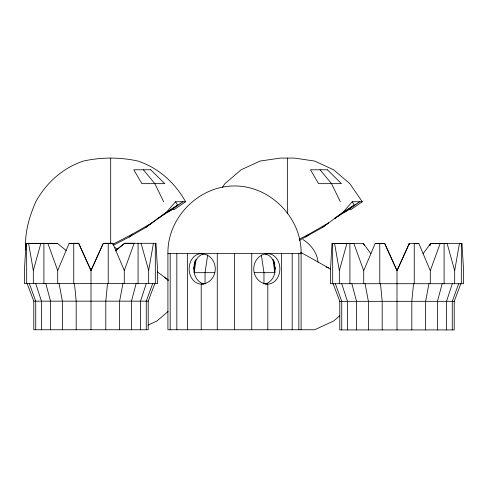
<?xml version="1.0" encoding="UTF-8"?>
<svg xmlns="http://www.w3.org/2000/svg" width="488" height="488" viewBox="0 0 488 488"><rect width="100%" height="100%" fill="white"/><g stroke="black" fill="none" stroke-linecap="round" stroke-linejoin="round"><path stroke-width="0.73" d="M73.761 283.552L73.761 243.335L78.684 243.335L90.994 270.505L90.994 329.754M108.226 283.552L108.232 243.323L103.31 243.317L90.994 270.505L78.684 243.335L69.162 243.335L57.694 270.505L57.7 283.552M379.774 283.711L379.774 243.5L384.703 243.512L397.006 270.663L397.006 329.918M414.245 283.711L414.245 243.481L418.826 243.481L430.3 270.663L430.306 283.711M363.712 283.711L363.712 270.663L353.867 243.512L332.023 243.506L330.413 270.663L330.413 283.711L463.6 283.711L463.6 270.663L461.971 243.463L459.434 243.463L454.676 270.663L454.676 283.711M339.74 315.766L333.579 321.031L314.675 329.754L167.915 329.754L167.915 253.65C167.183 217.868 198.72 185.818 234.508 185.965C270.297 185.818 301.834 217.868 301.102 253.65L301.102 329.754M107.519 283.552L105.804 301.157L105.804 329.754M413.531 283.711L411.817 301.322L411.817 329.918M203.886 283.766L202.721 283.577A15.22 12.078 -90 0 1 195.389 276.483C193.15 271.468 193.626 265.838 195.176 260.702M265.13 283.766L266.296 283.577A15.22 12.078 90 0 0 274.836 272.81L275.244 268.87L273.841 260.702M194.163 272.676L196.017 259.506M207.656 255.114L205.051 272.676L205.051 284.095M148.663 283.552L148.663 270.505L153.415 243.299M122.921 283.552L119.603 301.157L119.603 329.754M428.934 283.711L425.615 301.322L425.615 329.918M379.743 243.494L384.703 243.494L397.006 270.663L409.298 243.475L409.011 244.946L409.322 243.475L418.826 243.475L414.214 243.475M193.766 268.87L195.523 260.177M136.146 283.552L131.455 301.157L131.455 329.754M442.159 283.711L437.468 301.322L437.468 329.918M33.324 283.552L33.324 270.505L40.87 243.353L57.34 243.347L66.209 250.496M339.337 283.711L339.337 270.663L346.883 243.512M146.29 283.552L140.544 301.157L140.544 329.754M452.303 283.711L446.563 301.322L446.563 329.918M194.181 264.935C195.31 260.043 198.646 254.925 203.886 253.974M124.287 283.552L124.287 270.505L134.145 243.311L124.617 243.305L115.766 250.46M430.3 270.663L440.158 243.469L447.112 243.463L454.676 270.663M152.671 283.552L146.266 301.157L146.266 329.754M458.683 283.711L452.278 301.322L452.278 329.918M429.867 245.562L430.642 243.469L440.158 243.463M429.855 245.555L430.63 243.463L461.971 243.463M27.145 283.552L33.776 301.157L33.776 329.754L148.212 329.754L148.212 301.157L154.842 283.552M333.158 283.711L339.788 301.322L339.788 329.918L454.224 329.918L454.224 301.322L460.861 283.711M363.712 270.663L375.174 243.494L384.703 243.494M90.994 270.505L103.31 243.317L112.813 243.317L124.287 270.505M397.006 270.663L409.322 243.475M429.574 245.452L430.642 243.469L423.059 253.742M222.333 187.398L224.913 183.659L241.145 169.781L260.049 161.058L280.332 158.081L294.392 158.081L314.675 161.058L333.579 169.781L349.811 183.659L362.267 201.745L351.031 209.504L348.865 209.504L334.738 218.459L335.707 217.337M25.815 249.929C24.315 233.301 29.25 216.886 35.783 201.745C46.433 182.683 62.549 168.098 83.375 161.058C101.425 157.099 119.95 157.099 138 161.058C158.826 168.098 174.942 182.683 185.593 201.745L175.558 201.745L166.42 212.274L145.851 227.408L129.186 237.016L113.332 245.244M362.267 201.745L352.232 201.745L343.095 212.274L334.738 218.459M129.186 237.016L132.449 234.106L152.055 222.809L166.42 212.274L183.043 201.745L172.191 209.504L167.488 212.286M305.854 237.016L309.124 234.106L328.729 222.809L322.525 227.408L299.254 240.444M168.098 311.46L156.904 321.031L148.126 325.081M115.186 250.942L124.629 243.311L155.959 243.299L157.587 270.505L157.587 283.552L24.4 283.552L24.4 270.505L26.01 243.347L45.024 243.347M145.851 227.408L152.055 222.809M158.063 218.459L168.464 211.652L177.51 205.015L175.558 201.745M322.525 227.408L343.095 212.274L359.717 201.745L348.865 209.504L344.162 212.286M345.132 211.652L354.184 205.015L352.232 201.745M185.593 201.745L174.356 209.504L172.191 209.504L168.464 211.652M112.667 244.378L132.449 234.106M299.229 239.242L309.124 234.106M265.246 253.742L267.802 253.65A15.22 12.078 -90 0 1 279.88 268.87A15.22 12.078 -90 0 1 267.802 284.095L267.802 329.754M203.77 284.004L201.209 284.095A15.22 12.078 -90 0 1 189.137 268.87A15.22 12.078 -90 0 1 201.209 253.65L203.77 253.742M108.232 243.323L112.813 243.317M26.01 243.359L57.364 243.353M332.023 243.518L363.377 243.512L370.935 253.766M167.915 253.65L301.102 253.65M194.285 272.676L214.769 272.676M254.242 272.676L274.732 272.676M33.776 301.157L148.212 301.157M339.788 301.322L454.224 301.322M375.174 243.5L384.703 243.512M69.162 243.341L78.69 243.353L73.761 243.335M155.635 243.299L155.959 243.299M265.246 284.004L267.802 284.095A15.22 14.06 -90 0 1 253.742 268.87A15.22 14.06 -90 0 1 267.802 253.65M265.13 253.974C270.37 254.925 273.701 260.043 274.836 264.935M325.972 267.04L328.729 268.01L330.522 269.327M164.493 277.672L168.256 279.776M300.547 252.253L328.729 268.01M114.643 247.465L117.944 249.173M157.441 271.956L166.42 278.538L168.348 280.759M302.987 239.571C310.85 244.494 317.151 252.674 318.03 262.099M320.043 169.781L331.523 183.659L340.325 201.745M143.368 169.781L154.849 183.659L163.657 201.745M363.377 243.512L364.414 245.494M335.335 283.711L341.74 301.322L341.74 329.918M29.317 283.552L35.722 301.157L35.722 329.754M47.855 243.347L57.694 270.505M341.71 283.711L347.456 301.322L347.456 329.918M35.697 283.552L41.443 301.157L41.443 329.754M141.099 243.305L148.663 270.505M351.86 283.711L356.545 301.322L356.545 329.918M45.842 283.552L50.532 301.157L50.532 329.754M273.64 260.897L275.244 268.87M273.365 259.878L273.628 261.263M365.085 283.711L368.397 301.322L368.397 329.918M59.066 283.552L62.385 301.157L62.385 329.754M334.585 243.518L339.337 270.663M28.572 243.353L33.324 270.505M261.361 255.114L263.965 272.676L263.965 284.095M272.993 259.549L274.836 272.81M380.481 283.711L382.195 301.322L382.195 329.918M74.469 283.552L76.183 301.157L76.183 329.754M332.67 243.518L332.682 283.711M26.657 243.359L26.669 283.552M461.325 243.457L461.331 283.711M444.092 243.469L444.098 283.711M349.914 243.512L349.92 283.711M298.833 253.65L298.833 329.754M292.178 253.65L292.178 329.754M287.359 158.081L287.359 213.781M281.594 253.65L281.594 329.754M251.741 253.65L251.741 329.754M234.508 253.65L234.508 329.754M217.27 253.65L217.27 329.754M201.209 329.754L201.209 284.095A15.22 14.06 -90 0 0 215.275 268.87A15.22 14.06 -90 0 0 201.209 253.65M187.416 253.65L187.416 329.754M176.839 253.65L176.839 329.754M170.184 253.65L170.184 329.754M155.312 243.299L155.318 283.552M138.08 243.305L138.08 283.552M110.691 158.081L110.691 243.902M43.902 243.353L43.908 283.552M150.713 169.781L133.797 169.781L141.91 183.659L164.773 183.659L150.713 169.781M327.387 169.781L310.472 169.781L318.585 183.659L341.447 183.659L327.387 169.781"/></g></svg>
